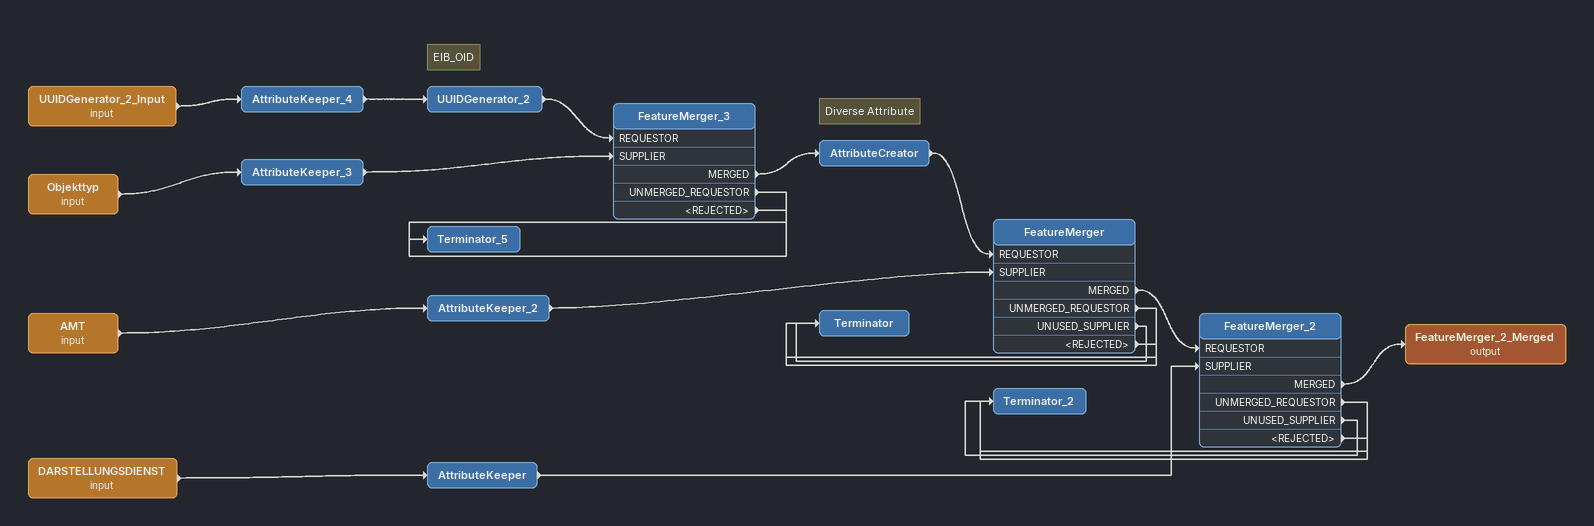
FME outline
UUIDGenerator_2_Input (input)
    -> AttributeKeeper_4
AttributeKeeper_4
    -> UUIDGenerator_2
Note: EIB_OID
UUIDGenerator_2
    -> FeatureMerger_3 [REQUESTOR]
Objekttyp (input)
    -> AttributeKeeper_3
AttributeKeeper_3
    -> FeatureMerger_3 [SUPPLIER]
FeatureMerger_3
    MERGED -> AttributeCreator
    UNMERGED_REQUESTOR -> Terminator_5
    <REJECTED> -> Terminator_5
Note: Diverse Attribute
AttributeCreator
    -> FeatureMerger [REQUESTOR]
Terminator_5
AMT (input)
    -> AttributeKeeper_2
AttributeKeeper_2
    -> FeatureMerger [SUPPLIER]
FeatureMerger
    MERGED -> FeatureMerger_2 [REQUESTOR]
    UNMERGED_REQUESTOR -> Terminator
    UNUSED_SUPPLIER -> Terminator
    <REJECTED> -> Terminator
Terminator
DARSTELLUNGSDIENST (input)
    -> AttributeKeeper
AttributeKeeper
    -> FeatureMerger_2 [SUPPLIER]
FeatureMerger_2
    MERGED -> FeatureMerger_2_Merged (output)
    UNMERGED_REQUESTOR -> Terminator_2
    UNUSED_SUPPLIER -> Terminator_2
    <REJECTED> -> Terminator_2
FeatureMerger_2_Merged (output)
Terminator_2
